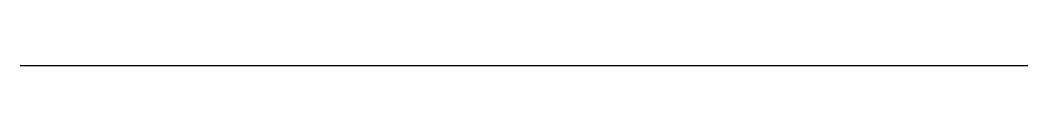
# Model space of a CAD drawing. Header units: millimetres. Extents: x 0 to 2800, y 2400 to 2400.
import ezdxf

# ---------------------------------------------------------------- set-up
doc = ezdxf.new("R2010")
doc.units = ezdxf.units.MM

msp = doc.modelspace()

# ---------------------------------------------------------------- linework, layer by layer
for p, q in [((0, 2400, 144), (2800, 2400, 144)), ((0, 2400, 144), (0, 2400, 144.8)), ((0, 2400, 144.8), (2800, 2400, 144.8)), ((2800, 2400, 144), (2800, 2400, 144.8))]:
    msp.add_line(p, q)

doc.saveas('drawing.dxf')
